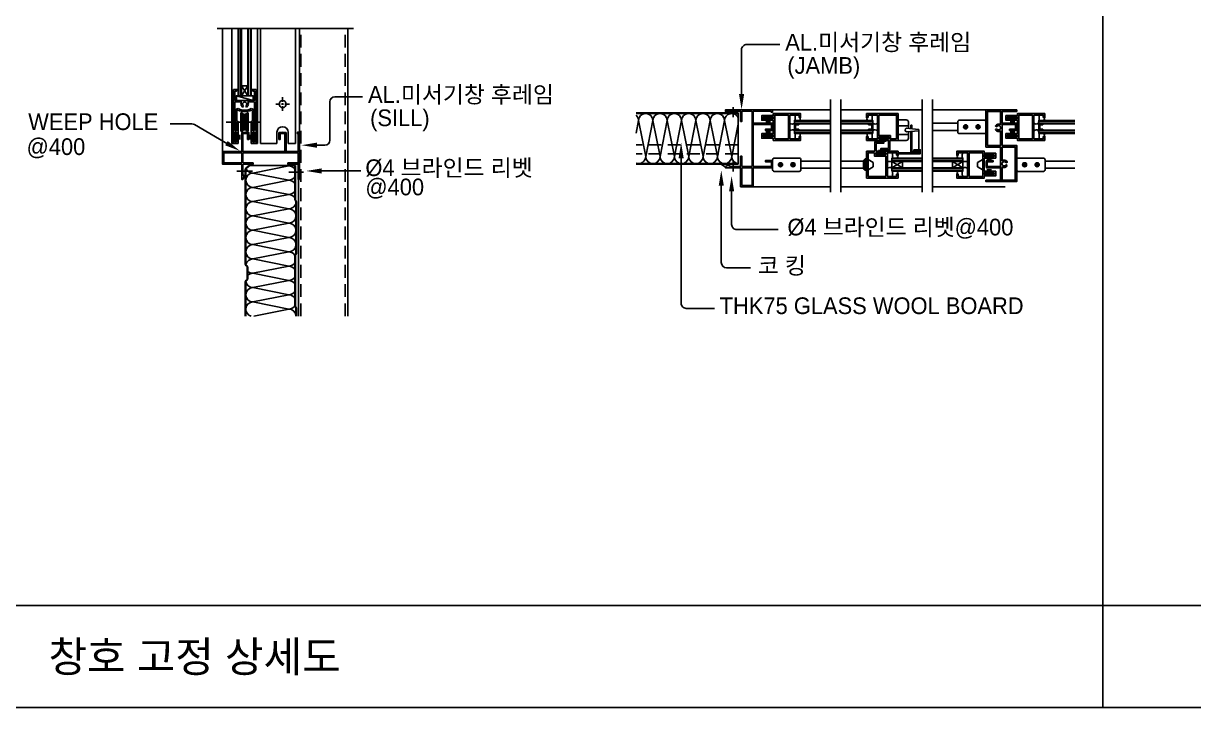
# Model space of a CAD drawing. Header units: millimetres. Extents: x 50863 to 79787, y -43062 to -37468.
# Drawn here: x 52197 to 53340, y -40217 to -39548 of the extents above; entities that cross this region are included whole.
import ezdxf

# ---------------------------------------------------------------- set-up
doc = ezdxf.new("R2010")
doc.units = ezdxf.units.MM
doc.header["$LTSCALE"] = 50
for name, pattern in [('새 블럭$0$DASHDOT', [30, 20, -5, 0, -5]), ('새 블럭$0$HID', [2.3, 1.5, -0.8]), ('새 블럭$0$HIDDEN', [0.375, 0.25, -0.125])]:
    doc.linetypes.add(name, pattern=pattern)
for name, color, linetype in [('1', 1, 'Continuous'), ('ARTINT-A1$0$MK', 3, 'Continuous'), ('ARTINT-A1$0$TEX', 7, 'Continuous'), ('HAT', 5, 'Continuous'), ('WAL', 3, 'Continuous'), ('새 블럭$0$2', 2, 'Continuous'), ('새 블럭$0$4', 4, 'Continuous'), ('새 블럭$0$ele', 3, 'Continuous'), ('새 블럭$0$HID', 6, '새 블럭$0$HID')]:
    doc.layers.add(name, color=color, linetype=linetype)
doc.styles.add('돋움', font='')
doc.styles.get('돋움').set_extended_font_data('Dotum')

msp = doc.modelspace()

# ---------------------------------------------------------------- linework, layer by layer
for p, q in [((52406.7, -39553.3), (52406.7, -39619.1)), ((52407.2, -39553.3), (52407.2, -39619.1)), ((52409.3, -39553.3), (52409.3, -39619.1)), ((52409.9, -39553.3), (52409.9, -39619.1)), ((52416.2, -39553.3), (52416.2, -39619.1)), ((52416.7, -39553.3), (52416.7, -39619.1)), ((52418.9, -39553.3), (52418.9, -39619.1)), ((52419.4, -39553.3), (52419.4, -39619.1)), ((52501.2, -39620.1), (52528, -39620.1)), ((52496.2, -39662.4), (52496.2, -39625.1)), ((52478.6, -39667.4), (52491.2, -39667.4)), ((52878.5, -39702), (52878.5, -39782.2)), ((52883.5, -39787.2), (52906.9, -39787.2))]:
    msp.add_line(p, q)
for points, format in [([(52898.3, -39622.5), (52898.3, -39574, -0.414214), (52903.3, -39569), (52935.6, -39569)], "xyb"), ([(52898.3, -39632.5, 0, 5, 0), (52898.3, -39617.5, 5, 5, 0)], "xyseb"), ([(52399.5, -39667.9), (52364, -39647.3, 0.132058), (52361.4, -39646.6), (52340.1, -39646.6)], "xyb"), ([(52408.2, -39672.9, 0, 5, 0), (52395.2, -39665.4, 5, 5, 0)], "xyseb"), ([(52468.6, -39667.4, 0, 5, 0), (52483.6, -39667.4, 5, 5, 0)], "xyseb"), ([(52839.3, -39665.1, 0, 5, 0), (52839.3, -39680.1, 5, 5, 0)], "xyseb"), ([(52839.3, -39677.1), (52839.3, -39821.9, 0.414214), (52844.3, -39826.9), (52871.8, -39826.9)], "xyb"), ([(52473.1, -39692.6, 0, 5, 0), (52488.1, -39692.6, 5, 5, 0)], "xyseb"), ([(52878.5, -39692, 0, 5, 0), (52878.5, -39707, 5, 5, 0)], "xyseb"), ([(52888.6, -39697.5, 0, 5, 0), (52888.6, -39712.5, 5, 5, 0)], "xyseb"), ([(52888.6, -39707.5), (52888.6, -39744.9, 0.414214), (52893.6, -39749.9), (52934.2, -39749.9)], "xyb")]:
    msp.add_lwpolyline(points, format=format)
msp.add_lwpolyline([(52483.1, -39692.6), (52526.3, -39692.6)])
for centre, radius, start, end in [((52501.2, -39625.1), 5, 90, 180), ((52491.2, -39662.4), 5, 270, 0), ((52875.1, -39695), 9.39, 36.8341, 76.3534), ((52883.5, -39782.2), 5, 180, 270)]:
    msp.add_arc(centre, radius, start, end)
at = {"layer": '1', "color": 7}
for p, q in [((52894.9, -39635.9), (52795.3, -39635.9)), ((52894.9, -39636.4), (52795.3, -39636.4)), ((52894.9, -39635.9), (52894.9, -39685.9)), ((52462.6, -39687.3), (52417.3, -39687.3)), ((52894.9, -39685.4), (52795.3, -39685.4)), ((52894.9, -39685.9), (52795.3, -39685.9))]:
    msp.add_line(p, q, dxfattribs=at)
for points in [[(52413.6, -39834.5), (52413.6, -39801.4, -0.198912), (52414.3, -39799.6), (52415, -39798.9, 0.198912), (52415.6, -39797.5), (52415.6, -39787.2, 0.198912), (52415, -39785.7), (52414.3, -39785.1, -0.198912), (52413.6, -39783.3), (52413.6, -39691.5, -0.227838), (52414.5, -39689.6), (52417.3, -39687.3)], [(52418.1, -39687.3), (52414.8, -39690, 0.227838), (52414.1, -39691.5), (52414.1, -39783.3, 0.198912), (52414.6, -39784.7), (52415.3, -39785.4, -0.198912), (52416.1, -39787.2), (52416.1, -39797.5, -0.198912), (52415.3, -39799.3), (52414.6, -39800, 0.198912), (52414.1, -39801.4), (52414.1, -39834.5)], [(52463.1, -39834.5), (52463.1, -39826.6, 0.198912), (52462.8, -39825.9), (52462.6, -39825.8, -0.198912), (52462.1, -39824.4), (52462.1, -39775.6, -0.198912), (52462.6, -39774.2), (52462.8, -39774.1, 0.198912), (52463.1, -39773.4), (52463.1, -39722.6, 0.198912), (52462.8, -39721.9), (52462.6, -39721.8, -0.198912), (52462.1, -39720.4), (52462.1, -39687.3)], [(52462.6, -39687.3), (52462.6, -39720.4, 0.198912), (52463, -39721.4), (52463.1, -39721.5, -0.198912), (52463.6, -39722.6), (52463.6, -39773.4, -0.198912), (52463.1, -39774.4), (52463, -39774.5, 0.198912), (52462.6, -39775.6), (52462.6, -39824.4, 0.198912), (52463, -39825.4), (52463.1, -39825.5, -0.198912), (52463.6, -39826.6), (52463.6, -39834.5)]]:
    msp.add_lwpolyline(points, format="xyb", dxfattribs=at)
at = {"layer": 'HAT'}
for p, q in [((52795.3, -39655.8), (52797.7, -39643.4)), ((52797.7, -39643.4), (52804.7, -39678.4)), ((52888.7, -39678.4), (52894.9, -39646.7))]:
    msp.add_line(p, q, dxfattribs=at)
for points in [[(52797.7, -39643.4, -1), (52811.7, -39643.4), (52818.7, -39678.4, -1), (52804.7, -39678.4), (52811.7, -39643.4)], [(52811.7, -39643.4, -1), (52825.7, -39643.4), (52832.7, -39678.4, -1), (52818.7, -39678.4), (52825.7, -39643.4)], [(52825.7, -39643.4, -1), (52839.7, -39643.4), (52846.7, -39678.4, -1), (52832.7, -39678.4), (52839.7, -39643.4)], [(52839.7, -39643.4, -1), (52853.7, -39643.4), (52860.7, -39678.4, -1), (52846.7, -39678.4), (52853.7, -39643.4)], [(52853.7, -39643.4, -1), (52867.7, -39643.4), (52874.7, -39678.4, -1), (52860.7, -39678.4), (52867.7, -39643.4)], [(52867.7, -39643.4, -1), (52881.7, -39643.4), (52888.7, -39678.4, -1), (52874.7, -39678.4), (52881.7, -39643.4)], [(52421.1, -39708.6, -1), (52421.1, -39694.6), (52456.1, -39687.6, -0.263265), (52462.1, -39691, -0.263265)], [(52421.1, -39694.6, -0.307904), (52414.5, -39690.2, -0.307904)], [(52421.1, -39722.6, -1), (52421.1, -39708.6), (52456.1, -39701.6, -0.263265), (52462.1, -39705, -0.263265)], [(52462.1, -39698.3, -0.263265), (52456.1, -39701.6), (52421.1, -39694.6)], [(52421.1, -39736.6, -1), (52421.1, -39722.6), (52456.1, -39715.6, -0.263265), (52462.1, -39719, -0.263265)], [(52462.1, -39712.3, -0.263265), (52456.1, -39715.6), (52421.1, -39708.6)], [(52463.1, -39722.6, -0.417076), (52456.1, -39729.6), (52421.1, -39722.6)], [(52421.1, -39750.6, -1), (52421.1, -39736.6), (52456.1, -39729.6, -1), (52456.1, -39743.6), (52421.1, -39736.6)], [(52421.1, -39764.6, -1), (52421.1, -39750.6), (52456.1, -39743.6, -1), (52456.1, -39757.6), (52421.1, -39750.6)], [(52421.1, -39778.6, -1), (52421.1, -39764.6), (52456.1, -39757.6, -1), (52456.1, -39771.6), (52421.1, -39764.6)], [(52414.2, -39784.1, -0.350483), (52421.1, -39778.6), (52456.1, -39771.6, -0.267454), (52462.1, -39775.1)], [(52462.1, -39782.3, -0.263265), (52456.1, -39785.6), (52421.1, -39778.6)], [(52416.1, -39794.8, -0.201566), (52421.1, -39792.6), (52456.1, -39785.6, -0.263265), (52462.1, -39789)], [(52421.1, -39792.6, -0.201566), (52416.1, -39790.5, -0.201566)], [(52462.1, -39796.3, -0.263265), (52456.1, -39799.6), (52421.1, -39792.6)], [(52421.1, -39820.6, -1), (52421.1, -39806.6), (52456.1, -39799.6, -0.263265), (52462.1, -39803, -0.263265)], [(52421.1, -39806.6, -0.367863), (52414.1, -39800.8, -0.367863)], [(52462.1, -39810.3, -0.263265), (52456.1, -39813.6), (52421.1, -39806.6)], [(52419.5, -39834.5, -0.8925), (52421.1, -39820.6), (52456.1, -39813.6, -0.263265), (52462.1, -39817)], [(52462.1, -39824.3, -0.263265), (52456.1, -39827.6), (52421.1, -39820.6)], [(52422, -39834.5), (52456.1, -39827.6, -0.406721), (52463.1, -39834.5)]]:
    msp.add_lwpolyline(points, format="xyb", dxfattribs=at)
for centre, start, end in [((52790.7, -39643.4), 0, 48.365), ((52888.7, -39643.4), 26.9104, 180), ((52797.7, -39678.4), 250.3899, 0), ((52895.7, -39678.4), 180, 263.7836)]:
    msp.add_arc(centre, 7, start, end, dxfattribs=at)
at = {"layer": 'WAL', "color": 2}
for p, q in [((53251, -37492.2), (53251, -40217.2)), ((50862.7, -40117.2), (54482.7, -40117.2)), ((50862.7, -40217.2), (54482.7, -40217.2))]:
    msp.add_line(p, q, dxfattribs=at)
at = {"layer": '새 블럭$0$2'}
for p, q in [((52386.1, -39553.3), (52519.3, -39553.3)), ((52985.2, -39713.3), (52985.2, -39622.9)), ((52995.2, -39713.3), (52995.2, -39622.9)), ((53074.8, -39713.3), (53074.8, -39622.9)), ((53084.8, -39713.3), (53084.8, -39622.9)), ((52890, -39640.1), (52890, -39630.1)), ((53167, -39633), (53137, -39633)), ((52890, -39693.1), (52890, -39683.1)), ((52405.4, -39692.9), (52420.5, -39692.9)), ((52456, -39693.7), (52470.4, -39693.7))]:
    msp.add_line(p, q, dxfattribs=at)
for points in [[(52908.6, -39634.2), (52898.6, -39634.2), (52898.6, -39644.2), (52897.4, -39644.2), (52897.4, -39634.2), (52882.6, -39634.2), (52882.6, -39633), (52928.6, -39633), (52928.6, -39635), (52927.1, -39635), (52927.1, -39634.2), (52909.8, -39634.2), (52909.8, -39646), (52928.2, -39646, -0.098159), (52928.2, -39653), (52921.6, -39653), (52921.6, -39651.8), (52927.4, -39651.8), (52927.4, -39647.2), (52909.8, -39647.2), (52909.8, -39688.2), (52927.4, -39688.2), (52927.4, -39683.6), (52921.6, -39683.6), (52921.6, -39682.4), (52928.2, -39682.4, -0.098159), (52928.2, -39689.4), (52909.8, -39689.4), (52909.8, -39708), (52897.4, -39708), (52897.4, -39689.4), (52882.6, -39689.4), (52882.6, -39688.3), (52884.6, -39687.2), (52886.6, -39687.2), (52886.6, -39688.2), (52897.4, -39688.2), (52897.4, -39678.2), (52898.6, -39678.2), (52898.6, -39688.2), (52908.6, -39688.2), (52908.6, -39634.2)], [(52465.3, -39674.8), (52465.3, -39684.8), (52455.3, -39684.8), (52455.3, -39686), (52465.3, -39686), (52465.3, -39700.8), (52466.5, -39700.8), (52466.5, -39654.8), (52464.5, -39654.8), (52464.5, -39656.3), (52465.3, -39656.3), (52465.3, -39673.6), (52453.5, -39673.6), (52453.5, -39655.1, 0.098159), (52446.5, -39655.1), (52446.5, -39661.8), (52447.7, -39661.8), (52447.7, -39656), (52452.3, -39656), (52452.3, -39673.6), (52411.3, -39673.6), (52411.3, -39656), (52415.9, -39656), (52415.9, -39661.8), (52417.1, -39661.8), (52417.1, -39655.1, 0.098159), (52410.1, -39655.1), (52410.1, -39673.6), (52391.5, -39673.6), (52391.5, -39686), (52410.1, -39686), (52410.1, -39700.8), (52411.1, -39700.8), (52412.3, -39698.8), (52412.3, -39696.8), (52411.3, -39696.8), (52411.3, -39686), (52421.3, -39686), (52421.3, -39684.8), (52411.3, -39684.8), (52411.3, -39674.8), (52465.3, -39674.8)]]:
    msp.add_lwpolyline(points, format="xyb", dxfattribs=at)
for points in [[(53144, -39682.4), (53144, -39683.6), (53138.2, -39683.6), (53138.2, -39688.2), (53151.3, -39688.2), (53151.3, -39669.2), (53137, -39669.2), (53137, -39657.7), (53137, -39633), (53167, -39633), (53167, -39634.4), (53152.7, -39634.4), (53152.7, -39646), (53166.7, -39646, -0.098159), (53166.7, -39653), (53160, -39653), (53160, -39651.8), (53165.8, -39651.8), (53165.8, -39647.2), (53152.7, -39647.2), (53152.7, -39667.7), (53167, -39667.7), (53167, -39678.3), (53167, -39703), (53137, -39703), (53137, -39701.6), (53151.3, -39701.6), (53151.3, -39689.4), (53137.4, -39689.4, -0.098159), (53137.4, -39682.4)], [(53147.5, -39651.4), (53146.2, -39652.2, 0.43305), (53151.3, -39653.4), (53151.3, -39657.7), (53151.3, -39667.7), (53138.4, -39667.7), (53138.4, -39634.4), (53151.3, -39634.4), (53151.3, -39647.4, 0.436454), (53146.2, -39648.6), (53147.5, -39649.3, -3.749941)], [(53157.8, -39687.4, -0.43305), (53152.7, -39688.6), (53152.7, -39701.6), (53165.6, -39701.6), (53165.6, -39669.2), (53152.7, -39669.2), (53152.7, -39678.3), (53152.7, -39682.6, -0.436454), (53157.9, -39683.8), (53156.6, -39684.5, 3.749941), (53156.6, -39686.6)]]:
    msp.add_lwpolyline(points, format="xyb", close=True, dxfattribs=at)
for points in [[(52410.1, -39684.8), (52410.1, -39674.8), (52392.7, -39674.8), (52392.7, -39684.8)], [(52898.6, -39689.4), (52908.6, -39689.4), (52908.6, -39706.8), (52898.6, -39706.8)]]:
    msp.add_lwpolyline(points, close=True, dxfattribs=at)
at = {"layer": '새 블럭$0$4'}
for p, q in [((52466.5, -39654.8), (52466.5, -39553.3)), ((52409.9, -39609.4), (52416.2, -39609.4)), ((52416.2, -39609.4), (52409.9, -39619.1)), ((52416.2, -39619.1), (52409.9, -39609.4)), ((52402, -39613.1), (52402, -39665.9)), ((52405, -39613.1), (52402, -39613.1)), ((52403.4, -39614.6), (52405, -39614.6)), ((52403.4, -39614.6), (52403.4, -39623.6)), ((52422.7, -39623.6), (52403.4, -39623.6)), ((52404.9, -39619.1), (52421.2, -39623.6)), ((52404.9, -39619.1), (52421.2, -39619.1)), ((52404.9, -39619.1), (52404.9, -39623.6)), ((52405, -39614.6), (52405, -39613.1)), ((52406.7, -39619.1), (52409.9, -39619.1)), ((52416.2, -39619.1), (52419.4, -39619.1)), ((52424.1, -39613.1), (52421, -39613.1)), ((52421, -39613.1), (52421, -39614.6)), ((52421, -39614.6), (52422.7, -39614.6)), ((52421.2, -39619.1), (52421.2, -39623.6)), ((52422.7, -39614.6), (52422.7, -39623.6)), ((52424.1, -39613.1), (52424.1, -39665.9)), ((52403.4, -39625.1), (52403.4, -39653.2)), ((52410.1, -39625.1), (52403.4, -39625.1)), ((52404, -39644.3), (52404, -39634.1)), ((52405.5, -39643.6), (52405.5, -39634.1)), ((52412, -39629.1), (52411.2, -39630.3)), ((52414.1, -39629.1), (52414.8, -39630.3)), ((52422.7, -39625.1), (52415.9, -39625.1)), ((52420.5, -39643.6), (52420.5, -39634.1)), ((52422, -39644.3), (52422, -39634.1)), ((52422.7, -39625.1), (52422.7, -39653.2)), ((52405.1, -39645.3), (52404, -39644.3)), ((52405.1, -39653.2), (52405.1, -39645.3)), ((52406.6, -39644.7), (52405.5, -39643.6)), ((52406.6, -39653.2), (52406.6, -39644.7)), ((52409.4, -39635.8), (52409.4, -39653.8)), ((52409.4, -39635.8), (52410.4, -39635.8)), ((52410.4, -39635.8), (52410.4, -39653.8)), ((52411.7, -39637), (52411.7, -39652.6)), ((52412.9, -39637.3), (52412.9, -39652.3)), ((52414.2, -39637), (52414.2, -39652.6)), ((52415.4, -39635.8), (52415.4, -39653.8)), ((52415.4, -39635.8), (52416.4, -39635.8)), ((52416.4, -39635.8), (52416.4, -39653.8)), ((52419.5, -39644.7), (52420.5, -39643.6)), ((52419.5, -39653.2), (52419.5, -39644.7)), ((52421, -39645.3), (52422, -39644.3)), ((52421, -39653.2), (52421, -39645.3)), ((52928.1, -39640.8), (52920.7, -39640.8)), ((52922.8, -39640.8), (52922.8, -39645.3)), ((52923.8, -39640.8), (52923.8, -39645.3)), ((52924.9, -39640.8), (52924.9, -39645.3)), ((52925.9, -39640.8), (52925.9, -39645.3)), ((52985.2, -39643.2), (52950, -39643.2)), ((52950, -39643.2), (52950, -39655.9)), ((52950, -39643.2), (52950, -39646.4)), ((52985.2, -39643.8), (52950, -39643.8)), ((52985.2, -39645.9), (52950, -39645.9)), ((52985.2, -39646.4), (52950, -39646.4)), ((52950, -39652.7), (52950, -39646.4)), ((52954.2, -39647.5), (52954.2, -39646.4)), ((52995.2, -39643.2), (53026.4, -39643.2)), ((52995.2, -39643.8), (53026.4, -39643.8)), ((52995.2, -39645.9), (53026.4, -39645.9)), ((52995.2, -39646.4), (53026.4, -39646.4)), ((53022.2, -39647.5), (53022.2, -39646.4)), ((53026.4, -39643.2), (53026.4, -39646.4)), ((53026.4, -39643.2), (53026.4, -39655.9)), ((53026.4, -39652.7), (53026.4, -39646.4)), ((53166.5, -39640.8), (53159.1, -39640.8)), ((53161.2, -39640.8), (53161.2, -39645.3)), ((53162.3, -39640.8), (53162.3, -39645.3)), ((53163.3, -39640.8), (53163.3, -39645.3)), ((53164.4, -39640.8), (53164.4, -39645.3)), ((53223.7, -39643.2), (53188.5, -39643.2)), ((53188.5, -39643.2), (53188.5, -39655.9)), ((53188.5, -39643.2), (53188.5, -39646.4)), ((53223.7, -39643.8), (53188.5, -39643.8)), ((53223.7, -39645.9), (53188.5, -39645.9)), ((53223.7, -39646.4), (53188.5, -39646.4)), ((53188.5, -39652.7), (53188.5, -39646.4)), ((53192.7, -39647.5), (53192.7, -39646.4)), ((52403.4, -39653.2), (52406.6, -39653.2)), ((52405.1, -39654.7), (52403.4, -39654.7)), ((52403.4, -39654.7), (52403.4, -39664.4)), ((52404.3, -39655.8), (52404.3, -39663.2)), ((52404.3, -39658), (52408.8, -39658)), ((52405.1, -39656.9), (52405.1, -39654.7)), ((52406.6, -39656.9), (52405.1, -39656.9)), ((52406.6, -39653.2), (52406.6, -39656.9)), ((52409.4, -39653.8), (52410.4, -39653.8)), ((52415.4, -39653.8), (52416.4, -39653.8)), ((52421.8, -39658), (52417.2, -39658)), ((52422.7, -39653.2), (52419.5, -39653.2)), ((52419.5, -39653.2), (52419.5, -39656.9)), ((52419.5, -39656.9), (52421, -39656.9)), ((52421, -39654.7), (52422.7, -39654.7)), ((52421, -39656.9), (52421, -39654.7)), ((52421.8, -39655.8), (52421.8, -39663.2)), ((52422.7, -39654.7), (52422.7, -39664.4)), ((52928.1, -39658.3), (52920.7, -39658.3)), ((52922.8, -39658.3), (52922.8, -39653.8)), ((52923.8, -39658.3), (52923.8, -39653.8)), ((52924.9, -39658.3), (52924.9, -39653.8)), ((52925.9, -39658.3), (52925.9, -39653.8)), ((52985.2, -39652.7), (52950, -39652.7)), ((52950, -39652.7), (52950, -39655.9)), ((52985.2, -39653.3), (52950, -39653.3)), ((52985.2, -39655.4), (52950, -39655.4)), ((52985.2, -39655.9), (52950, -39655.9)), ((52951.1, -39651.7), (52951.1, -39647.5)), ((52954.2, -39647.5), (52951.1, -39647.5)), ((52954.2, -39651.7), (52951.1, -39651.7)), ((52954.2, -39652.7), (52954.2, -39651.7)), ((52995.2, -39652.7), (53026.4, -39652.7)), ((52995.2, -39653.3), (53026.4, -39653.3)), ((52995.2, -39655.4), (53026.4, -39655.4)), ((52995.2, -39655.9), (53026.4, -39655.9)), ((53022.2, -39647.5), (53025.4, -39647.5)), ((53022.2, -39652.7), (53022.2, -39651.7)), ((53022.2, -39651.7), (53025.4, -39651.7)), ((53025.4, -39651.7), (53025.4, -39647.5)), ((53026.4, -39652.7), (53026.4, -39655.9)), ((53166.5, -39658.3), (53159.1, -39658.3)), ((53161.2, -39658.3), (53161.2, -39653.8)), ((53162.3, -39658.3), (53162.3, -39653.8)), ((53163.3, -39658.3), (53163.3, -39653.8)), ((53164.4, -39658.3), (53164.4, -39653.8)), ((53223.7, -39652.7), (53188.5, -39652.7)), ((53188.5, -39652.7), (53188.5, -39655.9)), ((53223.7, -39653.3), (53188.5, -39653.3)), ((53223.7, -39655.4), (53188.5, -39655.4)), ((53223.7, -39655.9), (53188.5, -39655.9)), ((53192.7, -39647.5), (53189.5, -39647.5)), ((53189.5, -39651.7), (53189.5, -39647.5)), ((53192.7, -39651.7), (53189.5, -39651.7)), ((53192.7, -39652.7), (53192.7, -39651.7)), ((52398.6, -39667.4), (52400.7, -39667.4)), ((52402, -39665.9), (52406.6, -39665.9)), ((52403.4, -39664.4), (52405.1, -39664.4)), ((52404.3, -39659), (52408.8, -39659)), ((52404.3, -39660.1), (52408.8, -39660.1)), ((52404.3, -39661.1), (52408.8, -39661.1)), ((52405.1, -39664.4), (52405.1, -39662.2)), ((52405.1, -39662.2), (52406.6, -39662.2)), ((52406.6, -39662.2), (52406.6, -39665.9)), ((52421.8, -39659), (52417.2, -39659)), ((52421.8, -39660.1), (52417.2, -39660.1)), ((52421.8, -39661.1), (52417.2, -39661.1)), ((52421, -39662.2), (52419.5, -39662.2)), ((52419.5, -39662.2), (52419.5, -39665.9)), ((52424.1, -39665.9), (52419.5, -39665.9)), ((52421, -39664.4), (52421, -39662.2)), ((52422.7, -39664.4), (52421, -39664.4)), ((53041, -39660.3), (53033.6, -39660.3)), ((53035.7, -39660.3), (53035.7, -39664.1)), ((53036.8, -39660.3), (53036.8, -39664.1)), ((53037.8, -39660.3), (53037.8, -39664.1)), ((53038.9, -39660.3), (53038.9, -39664.1)), ((53030.6, -39675.6), (53038, -39675.6)), ((53032.7, -39675.6), (53032.7, -39671.9)), ((53033.8, -39675.6), (53033.8, -39671.9)), ((53034.9, -39675.6), (53034.9, -39671.9)), ((53035.9, -39675.6), (53035.9, -39671.9)), ((53074.8, -39680.1), (53045.2, -39680.1)), ((53045.2, -39692.7), (53045.2, -39680.1)), ((53045.2, -39683.2), (53045.2, -39680.1)), ((53074.8, -39680.6), (53045.2, -39680.6)), ((53084.8, -39680.1), (53114.5, -39680.1)), ((53084.8, -39680.6), (53114.5, -39680.6)), ((53114.5, -39692.7), (53114.5, -39680.1)), ((53114.5, -39683.2), (53114.5, -39680.1)), ((53128.8, -39684.4), (53133.8, -39681.4)), ((53136.4, -39677.6), (53143.8, -39677.6)), ((53138.6, -39677.6), (53138.6, -39682.2)), ((53139.6, -39677.6), (53139.6, -39682.2)), ((53140.7, -39677.6), (53140.7, -39682.2)), ((53141.7, -39677.6), (53141.7, -39682.2)), ((53074.8, -39682.7), (53045.2, -39682.7)), ((53074.8, -39683.2), (53045.2, -39683.2)), ((53045.2, -39683.2), (53055.5, -39689.6)), ((53055.5, -39683.2), (53045.2, -39689.6)), ((53045.2, -39683.2), (53045.2, -39689.6)), ((53074.8, -39689.6), (53045.2, -39689.6)), ((53045.2, -39692.7), (53045.2, -39689.6)), ((53074.8, -39690.1), (53045.2, -39690.1)), ((53074.8, -39692.2), (53045.2, -39692.2)), ((53074.8, -39692.7), (53045.2, -39692.7)), ((53055.5, -39689.6), (53055.5, -39683.2)), ((53084.8, -39682.7), (53114.5, -39682.7)), ((53084.8, -39683.2), (53114.5, -39683.2)), ((53084.8, -39689.6), (53114.5, -39689.6)), ((53084.8, -39690.1), (53114.5, -39690.1)), ((53084.8, -39692.2), (53114.5, -39692.2)), ((53084.8, -39692.7), (53114.5, -39692.7)), ((53114.5, -39683.2), (53104.2, -39689.6)), ((53104.2, -39683.2), (53114.5, -39689.6)), ((53104.2, -39689.6), (53104.2, -39683.2)), ((53114.5, -39683.2), (53114.5, -39689.6)), ((53114.5, -39692.7), (53114.5, -39689.6)), ((53128.8, -39684.4), (53128.8, -39688.4)), ((53133.8, -39691.4), (53128.8, -39688.4)), ((53138.6, -39695.2), (53138.6, -39690.7)), ((53139.6, -39695.2), (53139.6, -39690.7)), ((53140.7, -39695.2), (53140.7, -39690.7)), ((53141.7, -39695.2), (53141.7, -39690.7)), ((53136.4, -39695.2), (53143.8, -39695.2))]:
    msp.add_line(p, q, dxfattribs=at)
at = {"layer": '새 블럭$0$4', "linetype": '새 블럭$0$DASHDOT'}
msp.add_line((52395, -39644.8), (52427.5, -39644.8), dxfattribs=at)
at = {"layer": '새 블럭$0$4'}
for points in [[(52405, -39613.1), (52405, -39614.6), (52403.4, -39614.6), (52403.4, -39623.6), (52404.9, -39623.6), (52404.9, -39619.1), (52406.7, -39619.1), (52406.7, -39612.6), (52406.6, -39612.7), (52406.5, -39612.9), (52406.3, -39613), (52406.1, -39613), (52405.1, -39613.1)], [(52421, -39613.1), (52421, -39614.6), (52422.7, -39614.6), (52422.7, -39623.6), (52421.2, -39623.6), (52421.2, -39619.1), (52419.4, -39619.1), (52419.4, -39612.6), (52419.5, -39612.7), (52419.6, -39612.9), (52419.8, -39613), (52420.5, -39613), (52420.8, -39613.1)], [(52929.2, -39643.1), (52929.2, -39656), (52927, -39656), (52927, -39657.5), (52929.2, -39657.5), (52929.2, -39659.2), (52919.5, -39659.2), (52919.5, -39657.5), (52921.7, -39657.5), (52921.7, -39656), (52918, -39656), (52918, -39660.7), (52929.2, -39660.7), (52929.2, -39662.7), (52956, -39662.7), (52956, -39659), (52954.5, -39659), (52954.5, -39661.2), (52945.5, -39661.2), (52945.5, -39638), (52954.5, -39638), (52954.5, -39640.2), (52956, -39640.2), (52956, -39636.5), (52929.2, -39636.5), (52929.2, -39638.5), (52918, -39638.5), (52918, -39643.1), (52921.7, -39643.1), (52921.7, -39641.7), (52919.5, -39641.7), (52919.5, -39640), (52929.2, -39640), (52929.2, -39641.7), (52927, -39641.7), (52927, -39643.1)], [(52930.7, -39661.2), (52944, -39661.2), (52944, -39638), (52930.7, -39638)], [(52950.1, -39638), (52950.2, -39638.2), (52950.3, -39638.4), (52950.3, -39638.5), (52950.5, -39638.9), (52950.5, -39639.2), (52950.6, -39639.6), (52950.6, -39640.1), (52950.7, -39640.7), (52950.6, -39641.5), (52950.6, -39642.2), (52950.5, -39642.8), (52950.4, -39643.1), (52950.3, -39643.2), (52950, -39643.2), (52950, -39645.6), (52949.7, -39646.1), (52949.3, -39646.5), (52948.6, -39646.6), (52947.6, -39646.7), (52946.4, -39646.4), (52945.8, -39646.1), (52945.5, -39645.7), (52945.5, -39638)], [(53020.4, -39640.2), (53021.9, -39640.2), (53021.9, -39638), (53031, -39638), (53031, -39661.2), (53021.9, -39661.2), (53021.9, -39659), (53020.4, -39659), (53020.4, -39662.7), (53034.7, -39662.7), (53034.7, -39661.2), (53032.5, -39661.2), (53032.5, -39659.5), (53042.2, -39659.5), (53042.2, -39661.2), (53040, -39661.2), (53040, -39662.7), (53041.7, -39662.7), (53041.7, -39670.2), (53034.2, -39670.7), (53034.2, -39671.7), (53043.2, -39671.7), (53043.2, -39662.7), (53051.2, -39662.7), (53051.2, -39636.5), (53020.4, -39636.5)], [(53026.4, -39638), (53026.2, -39638.2), (53026.2, -39638.4), (53026.1, -39638.5), (53026, -39638.9), (53025.9, -39639.2), (53025.9, -39639.6), (53025.8, -39640.1), (53025.8, -39640.7), (53025.8, -39641.5), (53025.9, -39642.2), (53025.9, -39642.8), (53026, -39643.1), (53026.1, -39643.2), (53026.4, -39643.2), (53026.5, -39645.6), (53026.7, -39646.1), (53027.2, -39646.5), (53027.8, -39646.6), (53028.9, -39646.7), (53030, -39646.4), (53030.6, -39646.1), (53031, -39645.7), (53031, -39638)], [(53049.7, -39661.2), (53043.7, -39661.2), (53043.7, -39658), (53032.5, -39658), (53032.5, -39638), (53049.7, -39638)], [(53167.7, -39643.1), (53167.7, -39656), (53165.5, -39656), (53165.5, -39657.5), (53167.7, -39657.5), (53167.7, -39659.2), (53158, -39659.2), (53158, -39657.5), (53160.2, -39657.5), (53160.2, -39656), (53156.5, -39656), (53156.5, -39660.7), (53167.7, -39660.7), (53167.7, -39662.7), (53194.5, -39662.7), (53194.5, -39659), (53193, -39659), (53193, -39661.2), (53183.9, -39661.2), (53183.9, -39638), (53193, -39638), (53193, -39640.2), (53194.5, -39640.2), (53194.5, -39636.5), (53167.7, -39636.5), (53167.7, -39638.5), (53156.5, -39638.5), (53156.5, -39643.1), (53160.2, -39643.1), (53160.2, -39641.7), (53158, -39641.7), (53158, -39640), (53167.7, -39640), (53167.7, -39641.7), (53165.5, -39641.7), (53165.5, -39643.1)], [(53169.2, -39661.2), (53182.4, -39661.2), (53182.4, -39638), (53169.2, -39638)], [(53188.6, -39638), (53188.7, -39638.2), (53188.7, -39638.4), (53188.8, -39638.5), (53189, -39638.9), (53189, -39639.2), (53189.1, -39639.6), (53189.1, -39640.1), (53189.1, -39640.7), (53189.1, -39641.5), (53189.1, -39642.2), (53189, -39642.8), (53188.9, -39643.1), (53188.8, -39643.2), (53188.5, -39643.2), (53188.4, -39645.6), (53188.2, -39646.1), (53187.7, -39646.5), (53187.1, -39646.6), (53186, -39646.7), (53184.9, -39646.4), (53184.3, -39646.1), (53183.9, -39645.7), (53183.9, -39638)], [(52950.1, -39661.2), (52950.2, -39660.9), (52950.3, -39660.8), (52950.3, -39660.6), (52950.5, -39660.2), (52950.5, -39660), (52950.6, -39659.6), (52950.6, -39659.1), (52950.7, -39658.4), (52950.6, -39657.7), (52950.6, -39657), (52950.5, -39656.3), (52950.4, -39656), (52950.3, -39655.9), (52950, -39655.9), (52950, -39653.5), (52949.7, -39653.1), (52949.3, -39652.7), (52948.6, -39652.5), (52947.6, -39652.5), (52946.4, -39652.8), (52945.8, -39653), (52945.5, -39653.4), (52945.5, -39661.2)], [(53026.4, -39661.2), (53026.2, -39660.9), (53026.2, -39660.8), (53026.1, -39660.6), (53026, -39660.2), (53025.9, -39660), (53025.9, -39659.6), (53025.8, -39659.1), (53025.8, -39658.4), (53025.8, -39657.7), (53025.9, -39657), (53025.9, -39656.3), (53026, -39656), (53026.1, -39655.9), (53026.4, -39655.9), (53026.5, -39653.5), (53026.7, -39653.1), (53027.2, -39652.7), (53027.8, -39652.5), (53028.9, -39652.5), (53030, -39652.8), (53030.6, -39653), (53031, -39653.4), (53031, -39661.2)], [(53188.6, -39661.2), (53188.7, -39660.9), (53188.7, -39660.8), (53188.8, -39660.6), (53189, -39660.2), (53189, -39660), (53189.1, -39659.6), (53189.1, -39659.1), (53189.1, -39658.4), (53189.1, -39657.7), (53189.1, -39657), (53189, -39656.3), (53188.9, -39656), (53188.8, -39655.9), (53188.5, -39655.9), (53188.4, -39653.5), (53188.2, -39653.1), (53187.7, -39652.7), (53187.1, -39652.5), (53186, -39652.5), (53184.9, -39652.8), (53184.3, -39653), (53183.9, -39653.4), (53183.9, -39661.2)], [(53051.2, -39677), (53049.7, -39677), (53049.7, -39674.8), (53040.7, -39674.8), (53040.7, -39698), (53049.7, -39698), (53049.7, -39695.8), (53051.2, -39695.8), (53051.2, -39699.5), (53020.4, -39699.5), (53020.4, -39673.3), (53028.4, -39673.3), (53028.4, -39664.3), (53037.4, -39664.3), (53037.4, -39665.3), (53029.9, -39665.8), (53029.9, -39673.3), (53031.7, -39673.3), (53031.7, -39674.8), (53029.5, -39674.8), (53029.5, -39676.5), (53039.2, -39676.5), (53039.2, -39674.8), (53037, -39674.8), (53037, -39673.3), (53051.2, -39673.3)], [(53028, -39674.8), (53028, -39678), (53039.2, -39678), (53039.2, -39698), (53021.9, -39698), (53021.9, -39674.8)], [(53045.3, -39674.8), (53045.4, -39675), (53045.5, -39675.2), (53045.5, -39675.4), (53045.7, -39675.7), (53045.7, -39676), (53045.8, -39676.4), (53045.8, -39676.9), (53045.9, -39677.5), (53045.8, -39678.3), (53045.8, -39679), (53045.7, -39679.7), (53045.6, -39679.9), (53045.5, -39680), (53045.2, -39680), (53045.2, -39682.4), (53045, -39682.9), (53044.5, -39683.3), (53043.8, -39683.5), (53042.8, -39683.5), (53041.6, -39683.2), (53041, -39682.9), (53040.7, -39682.6), (53040.7, -39674.8)], [(53137.5, -39692.8), (53137.5, -39694.3), (53135.3, -39694.3), (53135.3, -39696), (53145, -39696), (53145, -39694.3), (53142.8, -39694.3), (53142.8, -39692.8), (53146.5, -39692.8), (53146.5, -39697.5), (53135.3, -39697.5), (53135.3, -39699.5), (53108.5, -39699.5), (53108.5, -39695.8), (53109.9, -39695.8), (53109.9, -39698), (53119, -39698), (53119, -39674.8), (53109.9, -39674.8), (53109.9, -39677), (53108.5, -39677), (53108.5, -39673.3), (53135.3, -39673.3), (53135.3, -39675.3), (53146.5, -39675.3), (53146.5, -39680), (53142.8, -39680), (53142.8, -39678.5), (53145, -39678.5), (53145, -39676.8), (53135.3, -39676.8), (53135.3, -39678.5), (53137.5, -39678.5), (53137.5, -39680), (53135.3, -39680), (53135.3, -39692.8)], [(53114.4, -39674.8), (53114.3, -39675), (53114.2, -39675.2), (53114.2, -39675.4), (53114, -39675.7), (53114, -39676), (53113.9, -39676.4), (53113.9, -39676.9), (53113.8, -39677.5), (53113.9, -39678.3), (53113.9, -39679), (53114, -39679.7), (53114.1, -39679.9), (53114.2, -39680), (53114.5, -39680), (53114.5, -39682.4), (53114.7, -39682.9), (53115.2, -39683.3), (53115.9, -39683.5), (53116.9, -39683.5), (53118.1, -39683.2), (53118.7, -39682.9), (53119, -39682.6), (53119, -39674.8)], [(53133.8, -39674.8), (53120.5, -39674.8), (53120.5, -39698), (53133.8, -39698)], [(53045.3, -39698), (53045.4, -39697.8), (53045.5, -39697.6), (53045.5, -39697.4), (53045.7, -39697.1), (53045.7, -39696.8), (53045.8, -39696.4), (53045.8, -39695.9), (53045.9, -39695.2), (53045.8, -39694.5), (53045.8, -39693.8), (53045.7, -39693.1), (53045.6, -39692.9), (53045.5, -39692.7), (53045.2, -39692.7), (53045.2, -39690.4), (53045, -39689.9), (53044.5, -39689.5), (53043.8, -39689.3), (53042.8, -39689.3), (53041.6, -39689.6), (53041, -39689.9), (53040.7, -39690.2), (53040.7, -39698)], [(53114.4, -39698), (53114.3, -39697.8), (53114.2, -39697.6), (53114.2, -39697.4), (53114, -39697.1), (53114, -39696.8), (53113.9, -39696.4), (53113.9, -39695.9), (53113.8, -39695.2), (53113.9, -39694.5), (53113.9, -39693.8), (53114, -39693.1), (53114.1, -39692.9), (53114.2, -39692.7), (53114.5, -39692.7), (53114.5, -39690.4), (53114.7, -39689.9), (53115.2, -39689.5), (53115.9, -39689.3), (53116.9, -39689.3), (53118.1, -39689.6), (53118.7, -39689.9), (53119, -39690.2), (53119, -39698)]]:
    msp.add_lwpolyline(points, close=True, dxfattribs=at)
for points in [[(52956, -39640.2), (52954.5, -39640.2), (52954.5, -39638), (52950.1, -39638), (52950.2, -39638.2), (52950.3, -39638.4), (52950.3, -39638.5), (52950.5, -39638.9), (52950.5, -39639.2), (52950.6, -39639.6), (52950.6, -39640.1), (52950.7, -39640.7), (52950.6, -39641.5), (52950.6, -39642.2), (52950.5, -39642.8), (52950.4, -39643.1), (52950.4, -39643.2), (52956, -39643.2, -0.369209)], [(53020.4, -39640.2), (53021.9, -39640.2), (53021.9, -39638), (53026.4, -39638), (53026.2, -39638.2), (53026.2, -39638.4), (53026.1, -39638.5), (53026, -39638.9), (53025.9, -39639.2), (53025.9, -39639.6), (53025.8, -39640.1), (53025.8, -39640.7), (53025.8, -39641.5), (53025.9, -39642.2), (53025.9, -39642.8), (53026, -39643.1), (53026.1, -39643.2), (53020.4, -39643.2, 0.369209)], [(53194.5, -39640.2), (53193, -39640.2), (53193, -39638), (53188.6, -39638), (53188.7, -39638.2), (53188.7, -39638.4), (53188.8, -39638.5), (53189, -39638.9), (53189, -39639.2), (53189.1, -39639.6), (53189.1, -39640.1), (53189.1, -39640.7), (53189.1, -39641.5), (53189.1, -39642.2), (53189, -39642.8), (53188.9, -39643.1), (53188.8, -39643.2), (53194.5, -39643.2, -0.369209)], [(52956, -39659), (52954.5, -39659), (52954.5, -39661.2), (52950.1, -39661.2), (52950.2, -39660.9), (52950.3, -39660.8), (52950.3, -39660.6), (52950.5, -39660.2), (52950.5, -39660), (52950.6, -39659.6), (52950.6, -39659.1), (52950.7, -39658.4), (52950.6, -39657.7), (52950.6, -39657), (52950.5, -39656.3), (52950.4, -39656), (52950.4, -39655.9), (52956, -39655.9, 0.369209)], [(53020.4, -39659), (53021.9, -39659), (53021.9, -39661.2), (53026.4, -39661.2), (53026.2, -39660.9), (53026.2, -39660.8), (53026.1, -39660.6), (53026, -39660.2), (53025.9, -39660), (53025.9, -39659.6), (53025.8, -39659.1), (53025.8, -39658.4), (53025.8, -39657.7), (53025.9, -39657), (53025.9, -39656.3), (53026, -39656), (53026.1, -39655.9), (53020.4, -39655.9, -0.369209)], [(53194.5, -39659), (53193, -39659), (53193, -39661.2), (53188.6, -39661.2), (53188.7, -39660.9), (53188.7, -39660.8), (53188.8, -39660.6), (53189, -39660.2), (53189, -39660), (53189.1, -39659.6), (53189.1, -39659.1), (53189.1, -39658.4), (53189.1, -39657.7), (53189.1, -39657), (53189, -39656.3), (53188.9, -39656), (53188.8, -39655.9), (53194.5, -39655.9, 0.369209)], [(53051.2, -39677), (53049.7, -39677), (53049.7, -39674.8), (53045.3, -39674.8), (53045.4, -39675), (53045.5, -39675.2), (53045.5, -39675.4), (53045.7, -39675.7), (53045.7, -39676), (53045.8, -39676.4), (53045.8, -39676.9), (53045.9, -39677.5), (53045.8, -39678.3), (53045.8, -39679), (53045.7, -39679.7), (53045.6, -39679.9), (53045.6, -39680.1), (53051.2, -39680.1, -0.369209)], [(53108.5, -39677), (53109.9, -39677), (53109.9, -39674.8), (53114.4, -39674.8), (53114.3, -39675), (53114.2, -39675.2), (53114.2, -39675.4), (53114, -39675.7), (53114, -39676), (53113.9, -39676.4), (53113.9, -39676.9), (53113.8, -39677.5), (53113.9, -39678.3), (53113.9, -39679), (53114, -39679.7), (53114.1, -39679.9), (53114.1, -39680.1), (53108.5, -39680.1, 0.369209)], [(53051.2, -39695.8), (53049.7, -39695.8), (53049.7, -39698), (53045.3, -39698), (53045.4, -39697.8), (53045.5, -39697.6), (53045.5, -39697.4), (53045.7, -39697.1), (53045.7, -39696.8), (53045.8, -39696.4), (53045.8, -39695.9), (53045.9, -39695.2), (53045.8, -39694.5), (53045.8, -39693.8), (53045.7, -39693.1), (53045.6, -39692.9), (53045.6, -39692.7), (53051.2, -39692.7, 0.369209)], [(53108.5, -39695.8), (53109.9, -39695.8), (53109.9, -39698), (53114.4, -39698), (53114.3, -39697.8), (53114.2, -39697.6), (53114.2, -39697.4), (53114, -39697.1), (53114, -39696.8), (53113.9, -39696.4), (53113.9, -39695.9), (53113.8, -39695.2), (53113.9, -39694.5), (53113.9, -39693.8), (53114, -39693.1), (53114.1, -39692.9), (53114.1, -39692.7), (53108.5, -39692.7, -0.369209)]]:
    msp.add_lwpolyline(points, format="xyb", close=True, dxfattribs=at)
msp.add_lwpolyline([(53051.2, -39675.8), (53072.9, -39675.8), (53072.9, -39671.9), (53066.7, -39671.9), (53066.7, -39672.9), (53071.9, -39672.9), (53071.9, -39674.8), (53051.2, -39674.8)], dxfattribs=at)
for centre, radius, start, end in [((52406.5, -39634.1), 2.5, 90, 180), ((52406.5, -39634.1), 1, 90, 180), ((52413, -39618.3), 14.8, 244.0195, 295.9805), ((52413, -39619.8), 14.8, 244.0195, 295.9805), ((52413, -39627.2), 3.59, 143.9681, 239.8087), ((52413, -39627.2), 2.11, 299.5352, 239.8087), ((52413, -39627.2), 3.59, 299.5352, 36.0319), ((52419.5, -39634.1), 2.5, 0, 90), ((52419.5, -39634.1), 1, 0, 90), ((52412.9, -39634.5), 2.83, 208.0725, 331.9275), ((52412.9, -39655.2), 2.83, 28.0725, 151.9275)]:
    msp.add_arc(centre, radius, start, end, dxfattribs=at)
at = {"layer": '새 블럭$0$ele'}
for p, q in [((52391.5, -39673.6), (52391.5, -39553.3)), ((52400.5, -39665.9), (52400.5, -39553.3)), ((52425.5, -39665.9), (52425.5, -39553.3)), ((52428.5, -39553.3), (52428.5, -39665.9)), ((52462.5, -39553.3), (52462.5, -39665.9)), ((52513.6, -39834.5), (52513.6, -39553.3)), ((52450.1, -39620.5), (52450.1, -39624.9)), ((52447.8, -39627.2), (52443.4, -39627.2)), ((52451, -39627.2), (52449.1, -39627.2)), ((52450.1, -39626.2), (52450.1, -39628.1)), ((52450.1, -39629.4), (52450.1, -39633.8)), ((52456.7, -39627.2), (52452.3, -39627.2)), ((52985.2, -39633), (52928.6, -39633)), ((53074.8, -39633), (52995.2, -39633)), ((53137, -39633), (53084.8, -39633)), ((53051.2, -39642.7), (53059.2, -39642.7)), ((53061.2, -39651), (53061.2, -39644.7)), ((53109.4, -39646), (53084.8, -39646)), ((52444.5, -39665.9), (52444.5, -39654.8)), ((52455.5, -39665.9), (52455.5, -39654.8)), ((53061.2, -39648.4), (53051.2, -39648.4)), ((53061.2, -39656.9), (53051.2, -39656.9)), ((53061.2, -39660.7), (53061.2, -39654.3)), ((53071.5, -39652.7), (53071.5, -39671.9)), ((53109.4, -39653), (53084.8, -39653)), ((53115.3, -39649.5), (53118.9, -39649.5)), ((53117.1, -39647.7), (53117.1, -39651.3)), ((53127.5, -39649.5), (53131.1, -39649.5)), ((53129.3, -39647.7), (53129.3, -39651.3)), ((52400.5, -39665.9), (52402, -39665.9)), ((52424.1, -39665.9), (52425.5, -39665.9)), ((52428.5, -39665.9), (52444.5, -39665.9)), ((52455.5, -39665.9), (52462.5, -39665.9)), ((53051.2, -39662.7), (53059.2, -39662.7)), ((53017.4, -39682.4), (53018.9, -39680.9)), ((53018.9, -39680.9), (53018.9, -39691.9)), ((53020.4, -39680.9), (53018.9, -39680.9)), ((53021.9, -39681.4), (53026.9, -39684.4)), ((52938.1, -39686.5), (52934.5, -39686.5)), ((52936.3, -39688.3), (52936.3, -39684.7)), ((52950.3, -39686.5), (52946.7, -39686.5)), ((52948.5, -39688.3), (52948.5, -39684.7)), ((52956.2, -39683), (52985.2, -39683)), ((52956.2, -39690), (52985.2, -39690)), ((52995.2, -39683), (53017.4, -39683)), ((52995.2, -39690), (53017.4, -39690)), ((53017.4, -39682.4), (53017.4, -39690.4)), ((53018.9, -39691.9), (53017.4, -39690.4)), ((53020.4, -39691.9), (53018.9, -39691.9)), ((53021.9, -39682.9), (53020.4, -39682.9)), ((53021.9, -39689.9), (53020.4, -39689.9)), ((53026.9, -39688.4), (53021.9, -39691.4)), ((53026.9, -39688.4), (53026.9, -39684.4)), ((53176.5, -39686.5), (53172.9, -39686.5)), ((53174.7, -39688.3), (53174.7, -39684.7)), ((53188.8, -39686.5), (53185.2, -39686.5)), ((53187, -39688.3), (53187, -39684.7)), ((53194.7, -39683), (53223.7, -39683)), ((53194.7, -39690), (53223.7, -39690)), ((52465.6, -39834.5), (52465.6, -39700.8)), ((52985.2, -39708), (52909.8, -39708)), ((53074.8, -39708), (52995.2, -39708)), ((53155.8, -39708), (53084.8, -39708))]:
    msp.add_line(p, q, dxfattribs=at)
at = {"layer": '새 블럭$0$ele', "linetype": '새 블럭$0$HIDDEN'}
for p, q in [((52467.9, -39834.5), (52467.9, -39553.3)), ((52511.3, -39834.5), (52511.3, -39553.3))]:
    msp.add_line(p, q, dxfattribs=at)
at = {"layer": '새 블럭$0$ele'}
for points in [[(53137, -39654.5), (53137, -39644.5, 0.414214), (53135.5, -39643), (53110.9, -39643, 0.414214), (53109.4, -39644.5), (53109.4, -39654.5, 0.414214), (53110.9, -39656), (53135.5, -39656, 0.414214)], [(53059.3, -39650.8, 0.65691), (53059.3, -39654.5), (53071.2, -39653.3, 0.373189), (53071.2, -39652)], [(52928.6, -39681.5), (52928.6, -39691.5, 0.414214), (52930.1, -39693), (52954.7, -39693, 0.414214), (52956.2, -39691.5), (52956.2, -39681.5, 0.414214), (52954.7, -39680), (52930.1, -39680, 0.414214)], [(53167, -39681.5), (53167, -39691.5, 0.414214), (53168.5, -39693), (53193.2, -39693, 0.414214), (53194.7, -39691.5), (53194.7, -39681.5, 0.414214), (53193.2, -39680), (53168.5, -39680, 0.414214)]]:
    msp.add_lwpolyline(points, format="xyb", close=True, dxfattribs=at)
for points in [[(53063.7, -39651.3), (53063.7, -39647.9)], [(53063.7, -39647.9), (53064.7, -39647.9), (53064.7, -39651.4)], [(53064.7, -39654), (53064.7, -39673.5), (53071.5, -39673.5), (53071.5, -39674.5), (53063.7, -39674.5), (53063.7, -39654.1)]]:
    msp.add_lwpolyline(points, dxfattribs=at)
for centre, radius in [((52450.1, -39627.2), 3.48), ((53117.1, -39649.5), 2), ((53117.1, -39649.5), 1.8), ((53129.3, -39649.5), 2), ((53129.3, -39649.5), 1.8), ((52936.3, -39686.5), 2), ((52936.3, -39686.5), 1.8), ((52948.5, -39686.5), 2), ((52948.5, -39686.5), 1.8), ((53174.7, -39686.5), 2), ((53174.7, -39686.5), 1.8), ((53187, -39686.5), 2), ((53187, -39686.5), 1.8)]:
    msp.add_circle(centre, radius, dxfattribs=at)
for centre, radius, start, end in [((53059.2, -39644.7), 2, 0, 90), ((52450, -39654.8), 5.5, 0, 180), ((53059.2, -39660.7), 2, 270, 0)]:
    msp.add_arc(centre, radius, start, end, dxfattribs=at)
at = {"layer": '새 블럭$0$HID', "linetype": '새 블럭$0$HIDDEN'}
for p, q in [((52894.9, -39666.9), (52795.3, -39666.9)), ((52894.9, -39675.9), (52795.3, -39675.9))]:
    msp.add_line(p, q, dxfattribs=at)

# ---------------------------------------------------------------- texts
at = {"layer": 'ARTINT-A1$0$MK', "style": '돋움'}
msp.add_text('창호 고정 상세도', height=30, dxfattribs=at).set_placement((52221.4, -40182.4))
at = {"layer": 'ARTINT-A1$0$TEX', "style": '돋움'}
for s, height, p in [('AL.미서기창 후레임', 16.335, (52941, -39574.9)), ('(JAMB)', 16.33, (52943, -39597.6)), ('AL.미서기창 후레임', 16.335, (52533.5, -39626)), ('(SILL)', 16.33, (52535.5, -39648.8)), ('WEEP HOLE', 16.33, (52201.6, -39652.6)), ('@400', 16.33, (52200, -39677)), ('%%c4 브라인드 리벳', 16.335, (52530.9, -39697.6)), ('@400', 16.33, (52530.9, -39716.4)), ('%%C4 브라인드 리벳@400', 16.335, (52943.1, -39755.6)), ('코 킹', 16.33, (52914.2, -39793.3)), ('THK75 GLASS WOOL BOARD', 16.335, (52876.9, -39832.5))]:
    msp.add_text(s, height=height, dxfattribs=at).set_placement(p)

doc.saveas('drawing.dxf')
